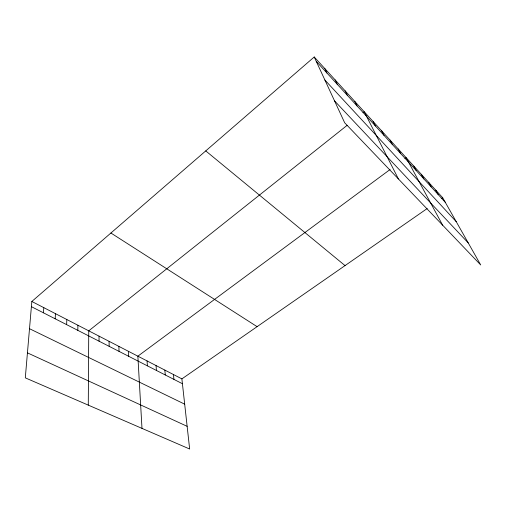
<?xml version="1.0" encoding="UTF-8"?>
<svg xmlns="http://www.w3.org/2000/svg" width="506" height="506" viewBox="0 0 506 506"><rect width="100%" height="100%" fill="white"/><g stroke="black" fill="none" stroke-linecap="round" stroke-linejoin="round"><path stroke-width="0.76" d="M88.278 405.123L88.752 330.835L347.205 125.279M77.81 330.348L77.918 325.25M66.634 324.643L66.817 319.52M55.179 318.799L55.445 313.657M43.434 312.803L43.788 307.642M31.834 301.475L25.3 377.855L189.649 449.018L181.888 378.886L31.834 301.475L314.226 56.982L442.718 197.764L480.7 264.954L344.681 122.787L314.226 56.982M362.992 112.724L364.212 111.75L398.437 178.979M390.101 169.497L137.866 356.173L141.99 428.38M404.882 158.555L406.103 157.651L442.655 225.195M181.888 378.886L427.209 208.535M441.422 198.668L442.718 197.764M27.438 352.865L187.138 426.324M29.506 328.704L184.684 404.161M31.391 306.661L182.426 383.725M110.909 233.013L257.099 326.661M205.746 150.902L345.041 265.599M334.523 100.846L468.252 242.937M324.884 80.018L456.241 221.685M316.244 61.334L445.293 202.318M435.767 190.155L438.322 194.709M428.639 182.343L431.175 186.897M421.327 174.33L423.838 178.877M413.819 166.101L416.305 170.648M398.184 148.973L400.613 153.508M390.044 140.054L392.441 144.583M381.676 130.883L384.041 135.399M373.067 121.453L375.395 125.956M354.82 101.459L357.059 105.925M345.136 90.852L347.325 95.292M335.155 79.916L337.293 84.331M324.858 68.633L326.933 73.016M173.457 374.535L173.944 379.399M164.842 370.088L165.279 374.978M156.044 365.553L156.43 370.462M147.056 360.917L147.391 365.851M128.48 351.335L128.707 356.313M118.878 346.382L119.049 351.385M109.068 341.316L109.169 346.344M99.024 336.136L99.062 341.189"/></g></svg>
